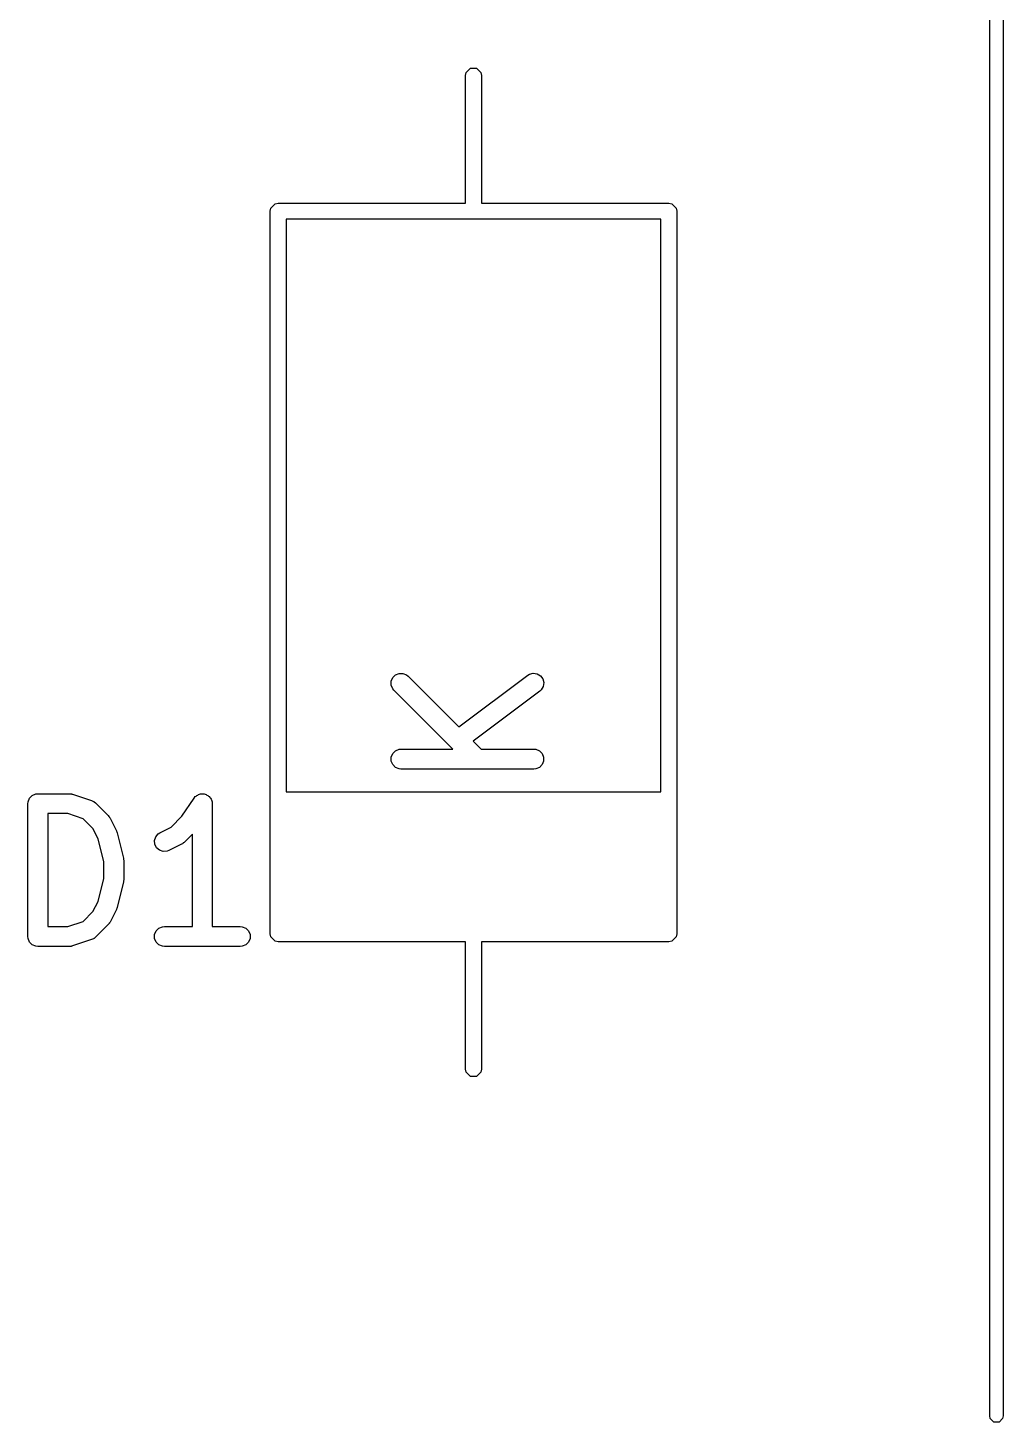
# Model space of a CAD drawing. Extents: x 44.5 to 107.9, y -138.8 to -45.2.
# Drawn here: x 100.53 to 107.87, y -67.36 to -56.86 of the extents above; entities that cross this region are included whole.
import ezdxf

# ---------------------------------------------------------------- set-up
doc = ezdxf.new("R2010")
doc.units = 0
doc.layers.add('BLACK', color=7, linetype='CONTINUOUS')

msp = doc.modelspace()

# ---------------------------------------------------------------- linework, layer by layer
at = {"layer": 'BLACK', "linetype": 'CONTINUOUS'}
for p, q in [((107.773, -67.31), (107.773, -54.61)), ((107.873, -54.61), (107.873, -67.31)), ((103.826, -57.22), (103.830567, -57.197039)), ((103.830567, -57.197039), (103.863039, -57.164567)), ((103.863039, -57.164567), (103.908961, -57.164567)), ((103.908961, -57.164567), (103.941433, -57.197039)), ((103.941433, -57.197039), (103.946, -57.22)), ((103.826, -58.18), (103.826, -57.22)), ((103.946, -57.22), (103.946, -58.18)), ((102.356, -58.24), (102.360567, -58.217039)), ((102.356, -63.68), (102.356, -58.24)), ((102.360567, -58.217039), (102.393039, -58.184567)), ((102.393039, -58.184567), (102.416, -58.18)), ((102.416, -58.18), (103.826, -58.18)), ((103.946, -58.18), (105.356, -58.18)), ((105.356, -58.18), (105.378961, -58.184567)), ((105.378961, -58.184567), (105.411433, -58.217039)), ((105.411433, -58.217039), (105.416, -58.24)), ((105.416, -58.24), (105.416, -63.68)), ((102.476, -58.3), (102.476, -62.6118)), ((105.296, -58.3), (102.476, -58.3)), ((105.296, -62.6118), (105.296, -58.3)), ((103.26726, -61.778845), (103.278459, -61.751808)), ((103.26726, -61.808107), (103.26726, -61.778845)), ((103.278459, -61.835144), (103.26726, -61.808107)), ((103.278459, -61.751808), (103.299151, -61.731116)), ((103.299151, -61.731116), (103.326188, -61.719917)), ((103.326188, -61.719917), (103.35545, -61.719917)), ((103.35545, -61.719917), (103.382487, -61.731116)), ((103.382487, -61.731116), (103.393852, -61.740443)), ((103.393852, -61.740443), (103.776427, -62.123018)), ((103.776427, -62.123018), (104.295819, -61.733476)), ((104.295819, -61.733476), (104.308389, -61.725849)), ((104.308389, -61.725849), (104.336738, -61.718587)), ((104.336738, -61.718587), (104.365706, -61.722726)), ((104.365706, -61.722726), (104.390887, -61.737635)), ((104.390887, -61.737635), (104.408446, -61.761046)), ((104.41157, -61.818363), (104.39666, -61.843544)), ((104.408446, -61.761046), (104.415708, -61.789394)), ((104.415708, -61.789394), (104.41157, -61.818363)), ((103.287786, -61.846509), (103.278459, -61.835144)), ((103.731181, -62.289904), (103.287786, -61.846509)), ((104.385819, -61.853476), (103.88357, -62.230161)), ((104.39666, -61.843544), (104.385819, -61.853476)), ((103.88357, -62.230161), (103.943313, -62.289904)), ((103.26726, -62.350272), (103.278459, -62.323236)), ((103.278459, -62.323236), (103.299151, -62.302544)), ((103.299151, -62.302544), (103.326187, -62.291345)), ((103.326187, -62.291345), (103.340819, -62.289904)), ((103.340819, -62.289904), (103.731181, -62.289904)), ((103.943313, -62.289904), (104.340819, -62.289904)), ((104.340819, -62.289904), (104.355451, -62.291345)), ((104.355451, -62.291345), (104.382487, -62.302544)), ((104.382487, -62.302544), (104.403179, -62.323236)), ((104.403179, -62.323236), (104.414378, -62.350272)), ((103.26726, -62.379536), (103.26726, -62.350272)), ((103.278459, -62.406572), (103.26726, -62.379536)), ((103.299151, -62.427264), (103.278459, -62.406572)), ((103.326187, -62.438463), (103.299151, -62.427264)), ((103.340819, -62.439904), (103.326187, -62.438463)), ((104.340819, -62.439904), (103.340819, -62.439904)), ((104.355451, -62.438463), (104.340819, -62.439904)), ((104.382487, -62.427264), (104.355451, -62.438463)), ((104.403179, -62.406572), (104.382487, -62.427264)), ((104.414378, -62.379536), (104.403179, -62.406572)), ((104.414378, -62.350272), (104.414378, -62.379536)), ((100.545545, -62.659151), (100.566237, -62.638459)), ((100.566237, -62.638459), (100.593273, -62.62726)), ((100.593273, -62.62726), (100.607905, -62.625819)), ((100.607905, -62.625819), (100.846, -62.625819)), ((100.846, -62.625819), (100.853405, -62.626548)), ((100.853405, -62.626548), (100.85538, -62.626408)), ((100.85538, -62.626408), (100.857977, -62.626998)), ((100.857977, -62.626998), (100.860632, -62.62726)), ((100.860632, -62.62726), (100.862463, -62.628018)), ((100.862463, -62.628018), (100.869717, -62.629668)), ((100.869717, -62.629668), (101.012574, -62.677287)), ((101.783691, -62.659099), (101.792912, -62.647841)), ((101.792912, -62.647841), (101.799081, -62.643709)), ((101.799081, -62.643709), (101.804332, -62.638459)), ((101.804332, -62.638459), (101.811121, -62.635646)), ((101.811121, -62.635646), (101.817227, -62.631558)), ((101.817227, -62.631558), (101.824507, -62.630101)), ((101.824507, -62.630101), (101.831368, -62.62726)), ((101.831368, -62.62726), (101.838716, -62.62726)), ((101.838716, -62.62726), (101.845921, -62.625819)), ((101.845921, -62.625819), (101.853205, -62.62726)), ((101.853205, -62.62726), (101.860632, -62.62726)), ((101.860632, -62.62726), (101.86742, -62.630072)), ((101.86742, -62.630072), (101.874629, -62.631498)), ((101.874629, -62.631498), (101.880808, -62.635617)), ((101.880808, -62.635617), (101.887668, -62.638459)), ((101.887668, -62.638459), (101.892861, -62.643652)), ((101.892861, -62.643652), (101.898978, -62.64773)), ((101.898978, -62.64773), (101.903111, -62.653902)), ((101.903111, -62.653902), (101.90836, -62.659151)), ((102.476, -62.6118), (105.296, -62.6118)), ((100.532905, -62.700819), (100.534346, -62.686187)), ((100.532905, -63.700819), (100.532905, -62.700819)), ((100.534346, -62.686187), (100.545545, -62.659151)), ((101.012574, -62.677287), (101.025999, -62.683281)), ((101.025999, -62.683281), (101.028034, -62.685046)), ((101.028034, -62.685046), (101.030525, -62.686078)), ((101.030525, -62.686078), (101.04189, -62.695405)), ((101.04189, -62.695405), (101.137128, -62.790643)), ((101.692476, -62.795896), (101.783596, -62.659216)), ((101.783596, -62.659216), (101.78363, -62.659173)), ((101.78363, -62.659173), (101.78364, -62.659151)), ((101.78364, -62.659151), (101.783691, -62.659099)), ((101.90836, -62.659151), (101.911171, -62.665938)), ((101.911171, -62.665938), (101.915261, -62.672045)), ((101.915261, -62.672045), (101.916717, -62.679326)), ((101.916717, -62.679326), (101.919559, -62.686187)), ((101.919559, -62.686187), (101.920984, -62.700663)), ((101.920984, -62.700663), (101.921, -62.70074)), ((101.921, -62.70074), (101.920994, -62.700766)), ((101.920994, -62.700766), (101.921, -62.700819)), ((101.921, -62.700819), (101.921, -63.625819)), ((100.83383, -62.775819), (100.682905, -62.775819)), ((100.682905, -62.775819), (100.682905, -63.625819)), ((100.948343, -62.81399), (100.83383, -62.775819)), ((101.022456, -62.888103), (100.948343, -62.81399)), ((101.137128, -62.790643), (101.141848, -62.796393)), ((101.141848, -62.796393), (101.143345, -62.797692)), ((101.143345, -62.797692), (101.144764, -62.799946)), ((101.144764, -62.799946), (101.146456, -62.802008)), ((101.146456, -62.802008), (101.147214, -62.80384)), ((101.147214, -62.80384), (101.151177, -62.810135)), ((101.151177, -62.810135), (101.198796, -62.905373)), ((101.611097, -62.877275), (101.692476, -62.795896)), ((101.060949, -62.96509), (101.022456, -62.888103)), ((101.104333, -63.138624), (101.060949, -62.96509)), ((101.198796, -62.905373), (101.199205, -62.906442)), ((101.199205, -62.906442), (101.199528, -62.906878)), ((101.199528, -62.906878), (101.201714, -62.912997)), ((101.201714, -62.912997), (101.204051, -62.919104)), ((101.204051, -62.919104), (101.204089, -62.919644)), ((101.204089, -62.919644), (101.204475, -62.920724)), ((101.204475, -62.920724), (101.252094, -63.1112)), ((101.485875, -62.977152), (101.495129, -62.949391)), ((101.495129, -62.949391), (101.514302, -62.927283)), ((101.514302, -62.927283), (101.526745, -62.919451)), ((101.526745, -62.919451), (101.611097, -62.877275)), ((101.771, -62.929504), (101.708557, -62.991947)), ((101.771, -63.625819), (101.771, -62.929504)), ((101.487949, -63.006342), (101.485875, -62.977152)), ((101.501036, -63.032517), (101.487949, -63.006342)), ((101.523144, -63.05169), (101.501036, -63.032517)), ((101.550905, -63.060944), (101.523144, -63.05169)), ((101.580095, -63.05887), (101.550905, -63.060944)), ((101.593827, -63.053615), (101.580095, -63.05887)), ((101.689065, -63.005996), (101.593827, -63.053615)), ((101.695364, -63.002031), (101.689065, -63.005996)), ((101.697192, -63.001274), (101.695364, -63.002031)), ((101.699248, -62.999585), (101.697192, -63.001274)), ((101.701508, -62.998164), (101.699248, -62.999585)), ((101.702807, -62.996665), (101.701508, -62.998164)), ((101.708557, -62.991947), (101.702807, -62.996665)), ((101.104333, -63.263013), (101.104333, -63.138624)), ((101.252094, -63.1112), (101.252469, -63.113736)), ((101.252469, -63.113736), (101.252892, -63.114758)), ((101.252892, -63.114758), (101.253434, -63.12027)), ((101.253434, -63.12027), (101.254244, -63.125744)), ((101.254244, -63.125744), (101.254081, -63.126836)), ((101.254081, -63.126836), (101.254333, -63.12939)), ((101.254333, -63.12939), (101.254333, -63.272247)), ((101.060949, -63.436547), (101.104333, -63.263013)), ((101.252892, -63.286879), (101.252469, -63.2879)), ((101.253434, -63.281366), (101.252892, -63.286879)), ((101.254244, -63.275893), (101.253434, -63.281366)), ((101.254333, -63.272247), (101.254081, -63.2748)), ((101.254081, -63.2748), (101.254244, -63.275893)), ((101.252094, -63.290437), (101.204475, -63.480913)), ((101.252469, -63.2879), (101.252094, -63.290437)), ((101.022455, -63.513534), (101.060949, -63.436547)), ((101.198796, -63.496264), (101.151177, -63.591502)), ((101.199205, -63.495194), (101.198796, -63.496264)), ((101.199528, -63.494759), (101.199205, -63.495194)), ((101.20172, -63.488622), (101.199528, -63.494759)), ((101.204051, -63.482533), (101.20172, -63.488622)), ((101.204089, -63.481992), (101.204051, -63.482533)), ((101.204475, -63.480913), (101.204089, -63.481992)), ((100.83383, -63.625819), (100.948343, -63.587647)), ((100.948343, -63.587647), (101.022455, -63.513534)), ((101.144766, -63.601686), (101.143345, -63.603945)), ((101.146456, -63.599628), (101.144766, -63.601686)), ((101.147213, -63.597798), (101.146456, -63.599628)), ((101.151177, -63.591502), (101.147213, -63.597798)), ((100.534346, -63.715451), (100.532905, -63.700819)), ((100.682905, -63.625819), (100.83383, -63.625819)), ((101.04189, -63.706233), (101.030525, -63.71556)), ((101.137129, -63.610993), (101.04189, -63.706233)), ((101.141846, -63.605244), (101.137129, -63.610993)), ((101.143345, -63.603945), (101.141846, -63.605244)), ((101.486727, -63.686187), (101.497926, -63.659151)), ((101.486727, -63.715451), (101.486727, -63.686187)), ((101.497926, -63.659151), (101.518618, -63.638459)), ((101.518618, -63.638459), (101.545654, -63.62726)), ((101.545654, -63.62726), (101.560286, -63.625819)), ((101.560286, -63.625819), (101.771, -63.625819)), ((101.921, -63.625819), (102.131714, -63.625819)), ((102.131714, -63.625819), (102.146346, -63.62726)), ((102.146346, -63.62726), (102.173382, -63.638459)), ((102.173382, -63.638459), (102.194074, -63.659151)), ((102.194074, -63.659151), (102.205273, -63.686187)), ((102.205273, -63.686187), (102.205273, -63.715451)), ((102.360567, -63.702961), (102.356, -63.68)), ((102.393039, -63.735433), (102.360567, -63.702961)), ((105.411433, -63.702961), (105.378961, -63.735433)), ((105.416, -63.68), (105.411433, -63.702961)), ((100.545545, -63.742487), (100.534346, -63.715451)), ((100.566237, -63.763179), (100.545545, -63.742487)), ((100.593273, -63.774378), (100.566237, -63.763179)), ((100.607905, -63.775819), (100.593273, -63.774378)), ((100.846, -63.775819), (100.607905, -63.775819)), ((100.853405, -63.775089), (100.846, -63.775819)), ((100.85538, -63.77523), (100.853405, -63.775089)), ((100.857977, -63.774639), (100.85538, -63.77523)), ((100.860632, -63.774378), (100.857977, -63.774639)), ((100.862463, -63.773619), (100.860632, -63.774378)), ((100.869717, -63.77197), (100.862463, -63.773619)), ((101.012574, -63.724351), (100.869717, -63.77197)), ((101.025999, -63.718357), (101.012574, -63.724351)), ((101.028034, -63.716591), (101.025999, -63.718357)), ((101.030525, -63.71556), (101.028034, -63.716591)), ((101.497926, -63.742487), (101.486727, -63.715451)), ((101.518618, -63.763179), (101.497926, -63.742487)), ((101.545654, -63.774378), (101.518618, -63.763179)), ((101.560286, -63.775819), (101.545654, -63.774378)), ((102.131714, -63.775819), (101.560286, -63.775819)), ((102.146346, -63.774378), (102.131714, -63.775819)), ((102.173382, -63.763179), (102.146346, -63.774378)), ((102.194074, -63.742487), (102.173382, -63.763179)), ((102.205273, -63.715451), (102.194074, -63.742487)), ((102.416, -63.74), (102.393039, -63.735433)), ((103.826, -63.74), (102.416, -63.74)), ((103.826, -64.7), (103.826, -63.74)), ((105.356, -63.74), (103.946, -63.74)), ((103.946, -63.74), (103.946, -64.7)), ((105.378961, -63.735433), (105.356, -63.74)), ((103.830567, -64.722961), (103.826, -64.7)), ((103.863039, -64.755433), (103.830567, -64.722961)), ((103.908961, -64.755433), (103.863039, -64.755433)), ((103.941433, -64.722961), (103.908961, -64.755433)), ((103.946, -64.7), (103.941433, -64.722961)), ((107.776806, -67.329134), (107.773, -67.31)), ((107.803866, -67.356194), (107.776806, -67.329134)), ((107.842134, -67.356194), (107.803866, -67.356194)), ((107.869194, -67.329134), (107.842134, -67.356194)), ((107.873, -67.31), (107.869194, -67.329134))]:
    msp.add_line(p, q, dxfattribs=at)

doc.saveas('drawing.dxf')
